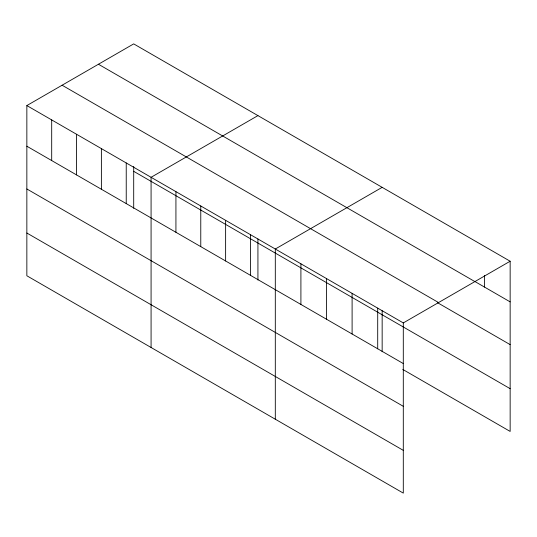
<?xml version="1.0" encoding="UTF-8"?>
<svg xmlns="http://www.w3.org/2000/svg" width="537" height="537" viewBox="0 0 537 537"><rect width="100%" height="100%" fill="white"/><g stroke="black" fill="none" stroke-linecap="round" stroke-linejoin="round"><path stroke-width="0.81" d="M26.85 105.574L403.3 322.918L403.3 493.114L26.85 275.77L26.85 105.574L133.7 43.886L510.15 261.23L510.15 431.426L402.777 369.429M257.928 115.616L151.078 177.297L151.078 347.493M382.156 187.339L275.306 249.02L275.306 419.216M403.3 322.918L510.15 261.23M474.594 281.348L510.15 301.875M98.439 64.245L474.889 281.589M62.111 85.222L438.561 302.566M437.621 302.747L510.15 344.626M133.7 171.33L510.15 388.674M26.85 146.218L403.3 363.562M26.85 188.97L403.3 406.314M26.85 233.018L403.3 450.362M484.549 275.481L484.549 287.094M382.156 310.695L382.156 351.769M377.706 308.144L377.706 348.781M352.104 293.363L352.104 334.001M326.509 278.582L326.509 319.22M300.908 263.801L300.908 304.439M257.928 238.972L257.928 280.046M250.464 234.676L250.464 275.32M225.621 220.331L225.621 260.975M200.771 205.986L200.771 246.631M175.928 191.642L175.928 232.286M133.7 166.436L133.7 208.322M126.235 162.953L126.235 203.597M101.386 148.608L101.386 189.252M76.543 134.263L76.543 174.908M51.693 119.919L51.693 160.563"/></g></svg>
